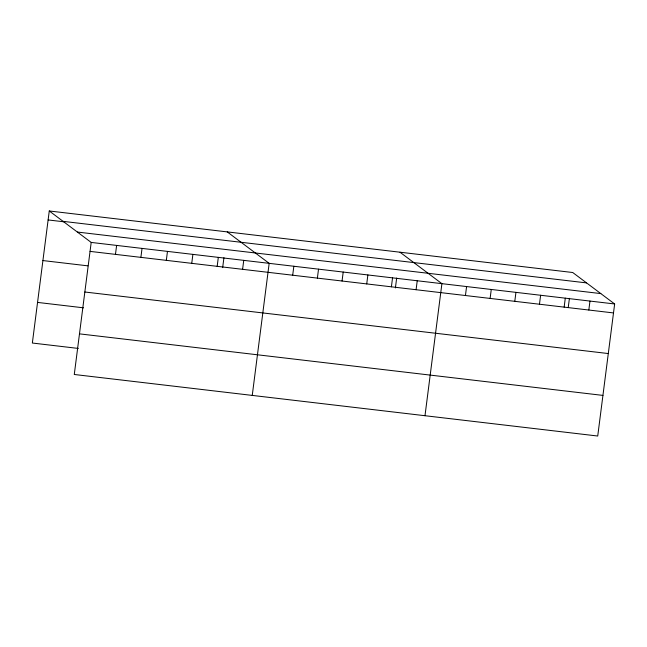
<?xml version="1.0" encoding="UTF-8"?>
<svg xmlns="http://www.w3.org/2000/svg" width="647" height="647" viewBox="0 0 647 647"><rect width="100%" height="100%" fill="white"/><g stroke="black" fill="none" stroke-linecap="round" stroke-linejoin="round"><path stroke-width="0.97" d="M49.269 210.979L91.195 242.423L74.276 374.484L597.731 436.021L614.65 303.969L572.724 272.516L49.269 210.979L32.35 343.031L78.311 348.434M115.473 254.376L116.622 245.415M140.892 257.369L142.041 248.399M166.319 260.353L167.468 251.392M191.747 263.345L192.895 254.376M217.174 266.329L218.322 257.369M222.665 267.615L223.935 257.708M242.593 269.322L243.741 260.361M252.249 395.406L269.168 263.345L227.243 231.901M292.695 275.21L293.843 266.249M317.378 278.113L318.526 269.152M342.053 281.016L343.201 272.055M366.728 283.92L367.876 274.951M391.403 286.815L392.551 277.854M395.406 287.923L396.676 278.016M416.086 289.719L417.234 280.758M424.99 415.714L441.909 283.661L399.983 252.209M465.436 295.525L466.584 286.556M490.119 298.421L491.267 289.46M514.794 301.324L515.942 292.363M539.469 304.227L540.617 295.267M564.144 307.131L565.292 298.162M568.276 307.244L569.417 298.324M588.827 310.026L589.975 301.065M63.099 221.355L586.562 282.901M48.121 219.94L64.74 221.897M77.357 232.047L600.812 293.592M91.195 242.423L614.65 303.969M90.046 251.384L613.502 312.93M42.912 260.563L87.895 265.852M84.838 292.007L608.301 353.553M37.55 302.408L83.512 307.818M79.484 333.86L602.939 395.406"/></g></svg>
